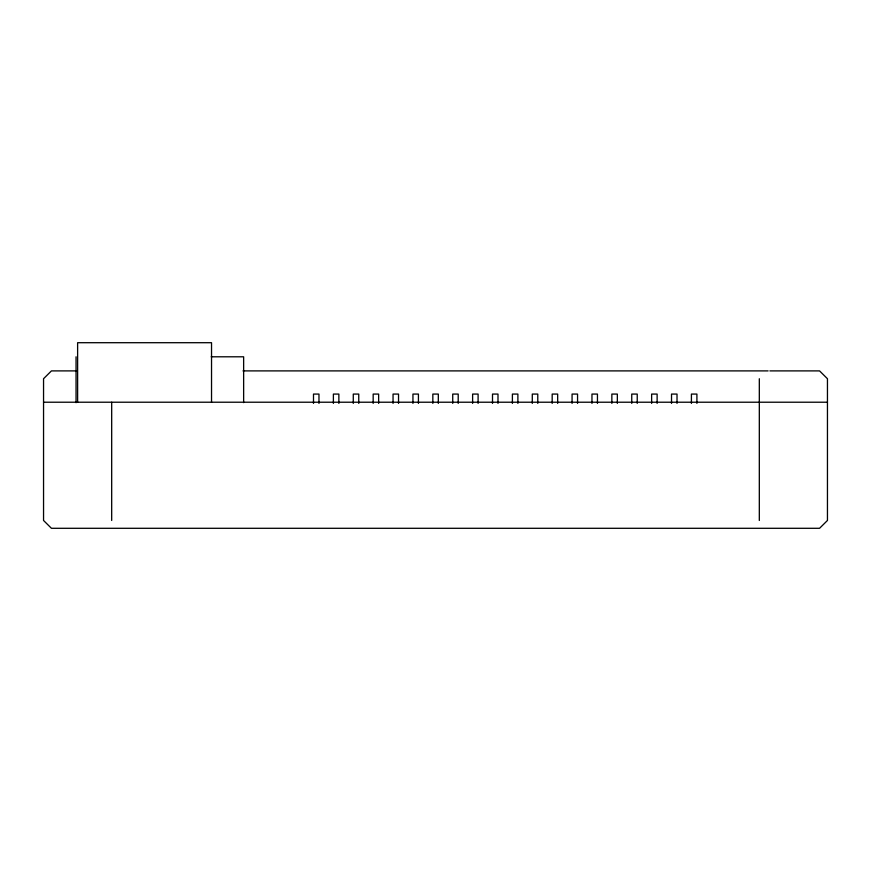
<?xml version="1.0" encoding="UTF-8"?>
<svg xmlns="http://www.w3.org/2000/svg" width="871" height="871" viewBox="0 0 871 871"><rect width="100%" height="100%" fill="white"/><g stroke="black" fill="none" stroke-linecap="round" stroke-linejoin="round"><path stroke-width="1.31" d="M211.196 356.794L243.64 356.794L243.64 402.631M76.398 370.894L51.443 370.894L43.55 378.722L43.55 520.466L51.443 528.294L819.557 528.294L827.45 520.466L827.45 378.722L819.557 370.894L769.888 370.894M242.998 370.894L768.113 370.894M43.55 402.217L827.45 402.217M759.316 378.722L759.316 520.466M696.909 403.404L696.909 394.073L691.422 394.073L691.422 403.404M677.017 403.404L677.017 394.073L671.53 394.073L671.53 403.404M657.126 403.404L657.126 394.073L651.639 394.073L651.639 403.404M637.234 403.404L637.234 394.073L631.747 394.073L631.747 403.404M617.343 403.404L617.343 394.073L611.856 394.073L611.856 403.404M597.452 403.404L597.452 394.073L591.964 394.073L591.964 403.404M577.56 403.404L577.56 394.073L572.073 394.073L572.073 403.404M557.669 403.404L557.669 394.073L552.181 394.073L552.181 403.404M537.777 403.404L537.777 394.073L532.29 394.073L532.29 403.404M517.886 403.404L517.886 394.073L512.398 394.073L512.398 403.404M497.994 403.404L497.994 394.073L492.507 394.073L492.507 403.404M478.103 403.404L478.103 394.073L472.615 394.073L472.615 403.404M458.211 403.404L458.211 394.073L452.724 394.073L452.724 403.404M438.32 403.404L438.32 394.073L432.833 394.073L432.833 403.404M418.428 403.404L418.428 394.073L412.941 394.073L412.941 403.404M398.537 403.404L398.537 394.073L393.05 394.073L393.05 403.404M378.645 403.404L378.645 394.073L373.169 394.073L373.169 403.404M358.754 403.404L358.754 394.073L353.278 394.073L353.278 403.404M338.863 403.404L338.863 394.073L333.386 394.073L333.386 403.404M318.971 403.404L318.971 394.073L313.495 394.073L313.495 403.404M211.533 402.326L211.533 342.706L77.617 342.706L77.617 402.326M111.684 402.217L111.684 520.466M76.049 356.794L76.049 402.685"/></g></svg>
